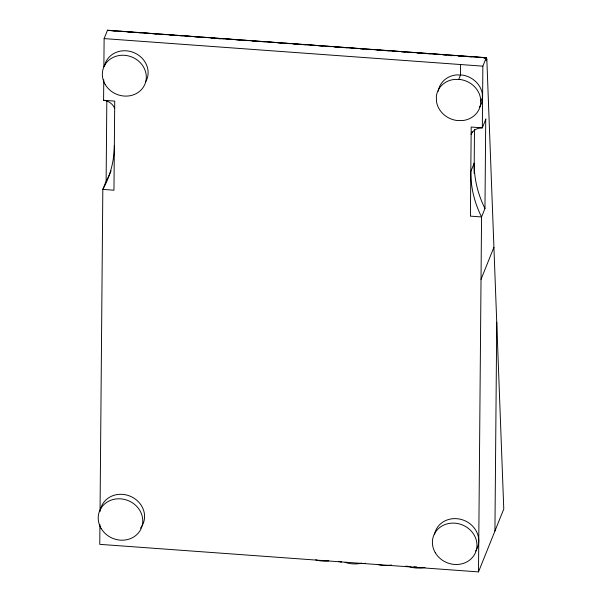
<?xml version="1.0" encoding="UTF-8"?>
<svg xmlns="http://www.w3.org/2000/svg" width="602" height="602" viewBox="0 0 602 602"><rect width="100%" height="100%" fill="white"/><g stroke="black" fill="none" stroke-linecap="round" stroke-linejoin="round"><path stroke-width="0.9" d="M99.932 524.643L99.759 544.343L478.5 571.9L503.776 509.021L486.83 59.297L486.265 57.769M100.045 511.504L102.822 189.397A110.76 100.052 21.9 0 0 114.342 145.654M114.666 108.33A12.469 11.265 21.9 0 0 103.589 100.293L103.762 79.81M103.875 66.754L104.123 38.603L107.517 30.153L107.909 30.431M103.589 100.293L114.726 101.106L113.959 190.202L102.822 189.397L106.125 181.164L106.825 100.511M107.427 30.378L486.514 57.702M460.583 64.542L460.492 75.017L458.694 79.502M474.12 173.338L474.496 129.543M478.5 571.9L481.562 216.946A110.768 100.06 21.9 0 1 470.809 171.585L474.21 163.134A110.768 100.06 21.9 0 0 484.964 208.495L481.562 216.946L470.425 216.141L471.193 127.037L482.33 127.85L485.942 118.865M486.83 59.297L486.235 60.757L486.265 57.702L482.864 66.16L482.33 127.85A12.935 11.686 21.9 0 0 471.133 134.269L472.149 131.725M484.964 208.495L485.731 119.392M494.934 531.017L496.74 322.22M480.629 101.603L482.601 97.125M481.028 279.373L493.911 247.317M107.517 30.22L486.589 57.807M111.656 30.702L115.411 30.98M120.099 31.319L123.846 31.59M127.594 31.868L132.282 32.207M136.037 32.478L140.718 32.817M144.472 33.095L149.161 33.434M152.908 33.704L156.655 33.983M161.344 34.322L165.099 34.592M169.787 34.931L173.534 35.209M178.222 35.548L181.97 35.819M185.717 36.097L190.405 36.436M194.16 36.707L198.848 37.046M202.596 37.324L206.343 37.595M211.031 37.934L214.779 38.212M218.534 38.483L223.222 38.821M226.969 39.092L231.657 39.439M235.405 39.709L240.093 40.048M243.848 40.319L248.528 40.665M252.283 40.936L256.031 41.207M260.719 41.553L264.466 41.824M269.154 42.163L272.909 42.433M277.597 42.78L281.345 43.051M285.092 43.321L289.78 43.668M293.528 43.938L298.216 44.277M301.971 44.548L305.718 44.826M310.406 45.165L314.154 45.436M317.909 45.714L322.597 46.053M326.344 46.324L331.032 46.663M334.78 46.941L339.468 47.28M343.215 47.55L346.97 47.829M351.658 48.168L355.406 48.438M360.094 48.777L363.841 49.055M368.529 49.394L372.277 49.665M376.965 50.011L380.72 50.282M384.467 50.553L389.155 50.892M392.903 51.17L396.658 51.441M401.338 51.78L405.093 52.05M409.781 52.397L413.529 52.667M417.276 52.938L421.964 53.285M425.719 53.555L430.407 53.894M434.155 54.165L438.843 54.511M442.59 54.782L446.338 55.053M451.026 55.399L454.781 55.67M459.469 56.009L463.216 56.279M467.904 56.626L471.652 56.897M476.34 57.235L480.087 57.514M483.842 57.784L486.649 57.988M218.586 38.724L220.467 38.859M450.146 55.572L452.027 55.708M458.589 56.182L460.462 56.317M483.895 58.025L486.709 58.228M104.123 38.603L482.864 66.16M405.718 566.166L408.472 566.369M413.988 566.768L416.75 566.971M422.258 567.37L425.02 567.573M434.584 534.132A22.567 20.385 21.9 0 1 464.277 520.474A22.567 20.385 21.9 0 1 475.693 551.041M141.508 526.727A22.567 20.385 21.9 0 1 140.454 528.165M100.399 509.819A22.567 20.385 21.9 0 1 129.641 495.98A22.567 20.385 21.9 0 1 141.982 525.975M104.507 66.069A22.282 20.129 21.9 0 1 133.373 52.412A22.282 20.129 21.9 0 1 145.556 82.022M479.561 107.171A22.567 20.385 21.9 0 0 482.503 98.841L482.277 93.438A22.567 20.385 21.9 0 0 462.359 75.069L456.549 74.896A22.567 20.385 21.9 0 0 438.241 91.278M111.046 170.893A110.76 100.052 21.9 0 1 106.125 181.164M341.658 561.756A3.379 1.37 0.5 0 1 339.709 561.44M361.757 563.133A13.297 5.38 0.5 0 1 345.112 562.283M341.214 561.967A3.943 1.595 0.5 0 1 338.648 561.305M365.286 563.239A3.943 1.595 0.5 0 1 362.351 563.502M328.812 560.786A13.297 5.38 0.5 0 1 315.689 559.83M391.413 565.007A13.297 5.38 0.5 0 1 378.139 564.608M424.132 567.543A13.297 5.38 0.5 0 1 409.736 566.806M460.553 79.562L454.743 79.389A22.567 20.385 21.9 0 0 436.33 96.651L436.555 102.054A22.567 20.385 21.9 0 0 456.474 120.43L462.283 120.596A22.567 20.385 21.9 0 0 480.697 103.333L480.471 97.93A22.567 20.385 21.9 0 0 460.553 79.562M105.192 84.483A22.282 20.129 21.9 0 0 143.284 87.252A22.282 20.129 21.9 0 0 124.501 55.301A22.282 20.129 21.9 0 0 105.192 84.483M435.299 552.726A22.567 20.385 21.9 0 0 473.887 555.533A22.567 20.385 21.9 0 0 454.864 523.161A22.567 20.385 21.9 0 0 435.299 552.726M101.113 528.413A22.567 20.385 21.9 0 0 139.702 531.22A22.567 20.385 21.9 0 0 120.678 498.847A22.567 20.385 21.9 0 0 101.113 528.413"/></g></svg>
